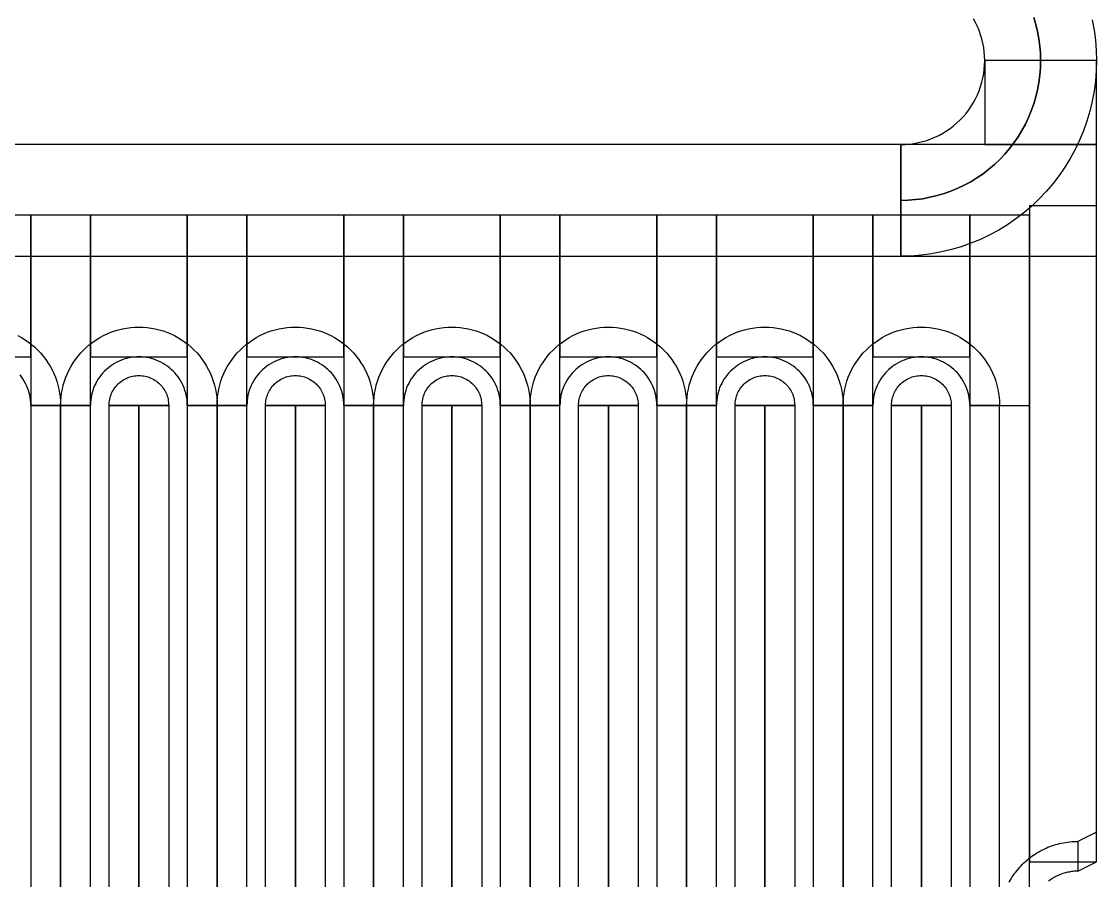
# Model space of a CAD drawing. Extents: x -21939 to 21943, y -23600 to 16600.
# Drawn here: x -13703.5 to -13415, y 7450 to 7680.5 of the extents above; entities that cross this region are included whole.
import ezdxf

# ---------------------------------------------------------------- set-up
doc = ezdxf.new("R2010")
doc.units = 0

# ---------------------------------------------------------------- blocks, each defined once
blk = doc.blocks.new('QTUNE1')
for points in [[(3883.85, 3980.92), (3884.35, 3978.21), (3884.71, 3975.49), (3884.93, 3972.75), (3885, 3970), (3884.93, 3967.25), (3884.71, 3964.51), (3884.35, 3961.79), (3883.85, 3959.08), (3883.21, 3956.41), (3882.43, 3953.78), (3881.51, 3951.19), (3880.46, 3948.65), (3879.28, 3946.17), (3877.97, 3943.75), (3876.53, 3941.41), (3874.97, 3939.14), (3873.3, 3936.96), (3871.52, 3934.87), (3869.62, 3932.88), (3867.63, 3930.98), (3865.54, 3929.2), (3863.36, 3927.53), (3861.09, 3925.97), (3858.75, 3924.53), (3856.33, 3923.22), (3853.85, 3922.04), (3851.31, 3920.99), (3848.72, 3920.07), (3846.09, 3919.29), (3843.42, 3918.65), (3840.71, 3918.15), (3837.99, 3917.79), (3835.25, 3917.57), (3832.5, 3917.5), (3832.5, 3932.5), (3834.46, 3932.55), (3836.42, 3932.71), (3838.37, 3932.96), (3840.3, 3933.32), (3842.21, 3933.78), (3844.09, 3934.34), (3845.94, 3934.99), (3847.75, 3935.74), (3849.52, 3936.59), (3851.25, 3937.52), (3852.92, 3938.55), (3854.54, 3939.66), (3856.1, 3940.86), (3857.59, 3942.13), (3859.02, 3943.48), (3860.37, 3944.91), (3861.64, 3946.4), (3862.84, 3947.96), (3863.95, 3949.58), (3864.98, 3951.25), (3865.91, 3952.98), (3866.76, 3954.75), (3867.51, 3956.56), (3868.16, 3958.41), (3868.72, 3960.29), (3869.18, 3962.2), (3869.54, 3964.13), (3869.79, 3966.08), (3869.95, 3968.04), (3870, 3970), (3869.95, 3971.96), (3869.79, 3973.92), (3869.54, 3975.87), (3869.18, 3977.8), (3868.72, 3979.71), (3868.16, 3981.59)], [(3868.16, 3981.59), (3868.72, 3979.71), (3869.18, 3977.8), (3869.54, 3975.87), (3869.79, 3973.92), (3869.95, 3971.96), (3870, 3970), (3869.95, 3968.04), (3869.79, 3966.08), (3869.54, 3964.13), (3869.18, 3962.2), (3868.72, 3960.29), (3868.16, 3958.41), (3867.51, 3956.56), (3866.76, 3954.75), (3865.91, 3952.98), (3864.98, 3951.25), (3863.95, 3949.58), (3862.84, 3947.96), (3861.64, 3946.4), (3860.37, 3944.91), (3859.02, 3943.48), (3857.59, 3942.13), (3856.1, 3940.86), (3854.54, 3939.66), (3852.92, 3938.55), (3851.25, 3937.52), (3849.52, 3936.59), (3847.75, 3935.74), (3845.94, 3934.99), (3844.09, 3934.34), (3842.21, 3933.78), (3840.3, 3933.32), (3838.37, 3932.96), (3836.42, 3932.71), (3834.46, 3932.55), (3832.5, 3932.5), (3832.5, 3947.5), (3833.68, 3947.53), (3834.85, 3947.62), (3836.02, 3947.78), (3837.18, 3947.99), (3838.32, 3948.27), (3839.45, 3948.6), (3840.56, 3948.99), (3841.65, 3949.45), (3842.71, 3949.95), (3843.75, 3950.51), (3844.75, 3951.13), (3845.73, 3951.8), (3846.66, 3952.51), (3847.56, 3953.28), (3848.41, 3954.09), (3849.22, 3954.94), (3849.99, 3955.84), (3850.7, 3956.77), (3851.37, 3957.75), (3851.99, 3958.75), (3852.55, 3959.79), (3853.05, 3960.85), (3853.51, 3961.94), (3853.9, 3963.05), (3854.23, 3964.18), (3854.51, 3965.32), (3854.72, 3966.48), (3854.88, 3967.65), (3854.97, 3968.82), (3855, 3970), (3854.97, 3971.18), (3854.88, 3972.35), (3854.72, 3973.52), (3854.51, 3974.68), (3854.23, 3975.82), (3853.9, 3976.95), (3853.51, 3978.06), (3853.05, 3979.15), (3852.55, 3980.21), (3851.99, 3981.25)], [(3855, 3947.5), (3885, 3947.5), (3885, 3970), (3855, 3970), (3855, 3947.5)], [(3832.5, 3947.5), (3455, 3947.5), (3455, 3917.5), (3832.5, 3917.5), (3832.5, 3947.5)], [(3832.5, 3917.5), (3885, 3917.5), (3885, 3947.5), (3832.5, 3947.5), (3832.5, 3917.5)], [(3885, 3755), (3885, 3931), (3867, 3931), (3867, 3755), (3885, 3755)], [(3573, 3890.5), (3599, 3890.5), (3599, 3928.5), (3573, 3928.5), (3573, 3890.5)], [(3599, 3877.5), (3615, 3877.5), (3615, 3928.5), (3599, 3928.5), (3599, 3877.5)], [(3615, 3890.5), (3641, 3890.5), (3641, 3928.5), (3615, 3928.5), (3615, 3890.5)], [(3641, 3877.5), (3657, 3877.5), (3657, 3928.5), (3641, 3928.5), (3641, 3877.5)], [(3657, 3890.5), (3683, 3890.5), (3683, 3928.5), (3657, 3928.5), (3657, 3890.5)], [(3683, 3877.5), (3699, 3877.5), (3699, 3928.5), (3683, 3928.5), (3683, 3877.5)], [(3699, 3890.5), (3725, 3890.5), (3725, 3928.5), (3699, 3928.5), (3699, 3890.5)], [(3725, 3877.5), (3741, 3877.5), (3741, 3928.5), (3725, 3928.5), (3725, 3877.5)], [(3741, 3890.5), (3767, 3890.5), (3767, 3928.5), (3741, 3928.5), (3741, 3890.5)], [(3767, 3877.5), (3783, 3877.5), (3783, 3928.5), (3767, 3928.5), (3767, 3877.5)], [(3783, 3890.5), (3809, 3890.5), (3809, 3928.5), (3783, 3928.5), (3783, 3890.5)], [(3809, 3877.5), (3825, 3877.5), (3825, 3928.5), (3809, 3928.5), (3809, 3877.5)], [(3825, 3890.5), (3851, 3890.5), (3851, 3928.5), (3825, 3928.5), (3825, 3890.5)], [(3851, 3877.5), (3867, 3877.5), (3867, 3928.5), (3851, 3928.5), (3851, 3877.5)], [(3867, 3739.5), (3867, 3928.5), (3851, 3928.5), (3851, 3739.5), (3867, 3739.5)], [(3595.53, 3896.21), (3596.5, 3895.69), (3597.44, 3895.11), (3598.34, 3894.49), (3599.22, 3893.82), (3600.05, 3893.11), (3600.85, 3892.35), (3601.61, 3891.55), (3602.32, 3890.72), (3602.99, 3889.84), (3603.61, 3888.94), (3604.19, 3888), (3604.71, 3887.03), (3605.18, 3886.04), (3605.61, 3885.03), (3605.97, 3883.99), (3606.28, 3882.94), (3606.54, 3881.87), (3606.74, 3880.79), (3606.88, 3879.7), (3606.97, 3878.6), (3607, 3877.5), (3599, 3877.5), (3598.98, 3878.18), (3598.93, 3878.86), (3598.84, 3879.53), (3598.72, 3880.2), (3598.56, 3880.86), (3598.36, 3881.52), (3598.14, 3882.16), (3597.88, 3882.79), (3597.58, 3883.4), (3597.26, 3884), (3596.9, 3884.58), (3596.52, 3885.14), (3596.1, 3885.68)], [(3607, 3877.5), (3607.03, 3878.6), (3607.12, 3879.7), (3607.26, 3880.79), (3607.46, 3881.87), (3607.72, 3882.94), (3608.03, 3883.99), (3608.39, 3885.03), (3608.82, 3886.04), (3609.29, 3887.03), (3609.81, 3888), (3610.39, 3888.94), (3611.01, 3889.84), (3611.68, 3890.72), (3612.39, 3891.55), (3613.15, 3892.35), (3613.95, 3893.11), (3614.78, 3893.82), (3615.66, 3894.49), (3616.56, 3895.11), (3617.5, 3895.69), (3618.47, 3896.21), (3619.46, 3896.68), (3620.47, 3897.11), (3621.51, 3897.47), (3622.56, 3897.78), (3623.63, 3898.04), (3624.71, 3898.24), (3625.8, 3898.38), (3626.9, 3898.47), (3628, 3898.5), (3629.1, 3898.47), (3630.2, 3898.38), (3631.29, 3898.24), (3632.37, 3898.04), (3633.44, 3897.78), (3634.49, 3897.47), (3635.53, 3897.11), (3636.54, 3896.68), (3637.53, 3896.21), (3638.5, 3895.69), (3639.44, 3895.11), (3640.34, 3894.49), (3641.22, 3893.82), (3642.05, 3893.11), (3642.85, 3892.35), (3643.61, 3891.55), (3644.32, 3890.72), (3644.99, 3889.84), (3645.61, 3888.94), (3646.19, 3888), (3646.71, 3887.03), (3647.18, 3886.04), (3647.61, 3885.03), (3647.97, 3883.99), (3648.28, 3882.94), (3648.54, 3881.87), (3648.74, 3880.79), (3648.88, 3879.7), (3648.97, 3878.6), (3649, 3877.5), (3641, 3877.5), (3640.98, 3878.18), (3640.93, 3878.86), (3640.84, 3879.53), (3640.72, 3880.2), (3640.56, 3880.86), (3640.36, 3881.52), (3640.14, 3882.16), (3639.88, 3882.79), (3639.58, 3883.4), (3639.26, 3884), (3638.9, 3884.58), (3638.52, 3885.14), (3638.1, 3885.68), (3637.66, 3886.2), (3637.19, 3886.69), (3636.7, 3887.16), (3636.18, 3887.6), (3635.64, 3888.02), (3635.08, 3888.4), (3634.5, 3888.76), (3633.9, 3889.08), (3633.29, 3889.38), (3632.66, 3889.64), (3632.02, 3889.86), (3631.36, 3890.06), (3630.7, 3890.22), (3630.03, 3890.34), (3629.36, 3890.43), (3628.68, 3890.48), (3628, 3890.5), (3627.32, 3890.48), (3626.64, 3890.43), (3625.97, 3890.34), (3625.3, 3890.22), (3624.64, 3890.06), (3623.98, 3889.86), (3623.34, 3889.64), (3622.71, 3889.38), (3622.1, 3889.08), (3621.5, 3888.76), (3620.92, 3888.4), (3620.36, 3888.02), (3619.82, 3887.6), (3619.3, 3887.16), (3618.81, 3886.69), (3618.34, 3886.2), (3617.9, 3885.68), (3617.48, 3885.14), (3617.1, 3884.58), (3616.74, 3884), (3616.42, 3883.4), (3616.12, 3882.79), (3615.86, 3882.16), (3615.64, 3881.52), (3615.44, 3880.86), (3615.28, 3880.2), (3615.16, 3879.53), (3615.07, 3878.86), (3615.02, 3878.18), (3615, 3877.5), (3607, 3877.5)], [(3649, 3877.5), (3649.03, 3878.6), (3649.12, 3879.7), (3649.26, 3880.79), (3649.46, 3881.87), (3649.72, 3882.94), (3650.03, 3883.99), (3650.39, 3885.03), (3650.82, 3886.04), (3651.29, 3887.03), (3651.81, 3888), (3652.39, 3888.94), (3653.01, 3889.84), (3653.68, 3890.72), (3654.39, 3891.55), (3655.15, 3892.35), (3655.95, 3893.11), (3656.78, 3893.82), (3657.66, 3894.49), (3658.56, 3895.11), (3659.5, 3895.69), (3660.47, 3896.21), (3661.46, 3896.68), (3662.47, 3897.11), (3663.51, 3897.47), (3664.56, 3897.78), (3665.63, 3898.04), (3666.71, 3898.24), (3667.8, 3898.38), (3668.9, 3898.47), (3670, 3898.5), (3671.1, 3898.47), (3672.2, 3898.38), (3673.29, 3898.24), (3674.37, 3898.04), (3675.44, 3897.78), (3676.49, 3897.47), (3677.53, 3897.11), (3678.54, 3896.68), (3679.53, 3896.21), (3680.5, 3895.69), (3681.44, 3895.11), (3682.34, 3894.49), (3683.22, 3893.82), (3684.05, 3893.11), (3684.85, 3892.35), (3685.61, 3891.55), (3686.32, 3890.72), (3686.99, 3889.84), (3687.61, 3888.94), (3688.19, 3888), (3688.71, 3887.03), (3689.18, 3886.04), (3689.61, 3885.03), (3689.97, 3883.99), (3690.28, 3882.94), (3690.54, 3881.87), (3690.74, 3880.79), (3690.88, 3879.7), (3690.97, 3878.6), (3691, 3877.5), (3683, 3877.5), (3682.98, 3878.18), (3682.93, 3878.86), (3682.84, 3879.53), (3682.72, 3880.2), (3682.56, 3880.86), (3682.36, 3881.52), (3682.14, 3882.16), (3681.88, 3882.79), (3681.58, 3883.4), (3681.26, 3884), (3680.9, 3884.58), (3680.52, 3885.14), (3680.1, 3885.68), (3679.66, 3886.2), (3679.19, 3886.69), (3678.7, 3887.16), (3678.18, 3887.6), (3677.64, 3888.02), (3677.08, 3888.4), (3676.5, 3888.76), (3675.9, 3889.08), (3675.29, 3889.38), (3674.66, 3889.64), (3674.02, 3889.86), (3673.36, 3890.06), (3672.7, 3890.22), (3672.03, 3890.34), (3671.36, 3890.43), (3670.68, 3890.48), (3670, 3890.5), (3669.32, 3890.48), (3668.64, 3890.43), (3667.97, 3890.34), (3667.3, 3890.22), (3666.64, 3890.06), (3665.98, 3889.86), (3665.34, 3889.64), (3664.71, 3889.38), (3664.1, 3889.08), (3663.5, 3888.76), (3662.92, 3888.4), (3662.36, 3888.02), (3661.82, 3887.6), (3661.3, 3887.16), (3660.81, 3886.69), (3660.34, 3886.2), (3659.9, 3885.68), (3659.48, 3885.14), (3659.1, 3884.58), (3658.74, 3884), (3658.42, 3883.4), (3658.12, 3882.79), (3657.86, 3882.16), (3657.64, 3881.52), (3657.44, 3880.86), (3657.28, 3880.2), (3657.16, 3879.53), (3657.07, 3878.86), (3657.02, 3878.18), (3657, 3877.5), (3649, 3877.5)], [(3691, 3877.5), (3691.03, 3878.6), (3691.12, 3879.7), (3691.26, 3880.79), (3691.46, 3881.87), (3691.72, 3882.94), (3692.03, 3883.99), (3692.39, 3885.03), (3692.82, 3886.04), (3693.29, 3887.03), (3693.81, 3888), (3694.39, 3888.94), (3695.01, 3889.84), (3695.68, 3890.72), (3696.39, 3891.55), (3697.15, 3892.35), (3697.95, 3893.11), (3698.78, 3893.82), (3699.66, 3894.49), (3700.56, 3895.11), (3701.5, 3895.69), (3702.47, 3896.21), (3703.46, 3896.68), (3704.47, 3897.11), (3705.51, 3897.47), (3706.56, 3897.78), (3707.63, 3898.04), (3708.71, 3898.24), (3709.8, 3898.38), (3710.9, 3898.47), (3712, 3898.5), (3713.1, 3898.47), (3714.2, 3898.38), (3715.29, 3898.24), (3716.37, 3898.04), (3717.44, 3897.78), (3718.49, 3897.47), (3719.53, 3897.11), (3720.54, 3896.68), (3721.53, 3896.21), (3722.5, 3895.69), (3723.44, 3895.11), (3724.34, 3894.49), (3725.22, 3893.82), (3726.05, 3893.11), (3726.85, 3892.35), (3727.61, 3891.55), (3728.32, 3890.72), (3728.99, 3889.84), (3729.61, 3888.94), (3730.19, 3888), (3730.71, 3887.03), (3731.18, 3886.04), (3731.61, 3885.03), (3731.97, 3883.99), (3732.28, 3882.94), (3732.54, 3881.87), (3732.74, 3880.79), (3732.88, 3879.7), (3732.97, 3878.6), (3733, 3877.5), (3725, 3877.5), (3724.98, 3878.18), (3724.93, 3878.86), (3724.84, 3879.53), (3724.72, 3880.2), (3724.56, 3880.86), (3724.36, 3881.52), (3724.14, 3882.16), (3723.88, 3882.79), (3723.58, 3883.4), (3723.26, 3884), (3722.9, 3884.58), (3722.52, 3885.14), (3722.1, 3885.68), (3721.66, 3886.2), (3721.19, 3886.69), (3720.7, 3887.16), (3720.18, 3887.6), (3719.64, 3888.02), (3719.08, 3888.4), (3718.5, 3888.76), (3717.9, 3889.08), (3717.29, 3889.38), (3716.66, 3889.64), (3716.02, 3889.86), (3715.36, 3890.06), (3714.7, 3890.22), (3714.03, 3890.34), (3713.36, 3890.43), (3712.68, 3890.48), (3712, 3890.5), (3711.32, 3890.48), (3710.64, 3890.43), (3709.97, 3890.34), (3709.3, 3890.22), (3708.64, 3890.06), (3707.98, 3889.86), (3707.34, 3889.64), (3706.71, 3889.38), (3706.1, 3889.08), (3705.5, 3888.76), (3704.92, 3888.4), (3704.36, 3888.02), (3703.82, 3887.6), (3703.3, 3887.16), (3702.81, 3886.69), (3702.34, 3886.2), (3701.9, 3885.68), (3701.48, 3885.14), (3701.1, 3884.58), (3700.74, 3884), (3700.42, 3883.4), (3700.12, 3882.79), (3699.86, 3882.16), (3699.64, 3881.52), (3699.44, 3880.86), (3699.28, 3880.2), (3699.16, 3879.53), (3699.07, 3878.86), (3699.02, 3878.18), (3699, 3877.5), (3691, 3877.5)], [(3733, 3877.5), (3733.03, 3878.6), (3733.12, 3879.7), (3733.26, 3880.79), (3733.46, 3881.87), (3733.72, 3882.94), (3734.03, 3883.99), (3734.39, 3885.03), (3734.82, 3886.04), (3735.29, 3887.03), (3735.81, 3888), (3736.39, 3888.94), (3737.01, 3889.84), (3737.68, 3890.72), (3738.39, 3891.55), (3739.15, 3892.35), (3739.95, 3893.11), (3740.78, 3893.82), (3741.66, 3894.49), (3742.56, 3895.11), (3743.5, 3895.69), (3744.47, 3896.21), (3745.46, 3896.68), (3746.47, 3897.11), (3747.51, 3897.47), (3748.56, 3897.78), (3749.63, 3898.04), (3750.71, 3898.24), (3751.8, 3898.38), (3752.9, 3898.47), (3754, 3898.5), (3755.1, 3898.47), (3756.2, 3898.38), (3757.29, 3898.24), (3758.37, 3898.04), (3759.44, 3897.78), (3760.49, 3897.47), (3761.53, 3897.11), (3762.54, 3896.68), (3763.53, 3896.21), (3764.5, 3895.69), (3765.44, 3895.11), (3766.34, 3894.49), (3767.22, 3893.82), (3768.05, 3893.11), (3768.85, 3892.35), (3769.61, 3891.55), (3770.32, 3890.72), (3770.99, 3889.84), (3771.61, 3888.94), (3772.19, 3888), (3772.71, 3887.03), (3773.18, 3886.04), (3773.61, 3885.03), (3773.97, 3883.99), (3774.28, 3882.94), (3774.54, 3881.87), (3774.74, 3880.79), (3774.88, 3879.7), (3774.97, 3878.6), (3775, 3877.5), (3767, 3877.5), (3766.98, 3878.18), (3766.93, 3878.86), (3766.84, 3879.53), (3766.72, 3880.2), (3766.56, 3880.86), (3766.36, 3881.52), (3766.14, 3882.16), (3765.88, 3882.79), (3765.58, 3883.4), (3765.26, 3884), (3764.9, 3884.58), (3764.52, 3885.14), (3764.1, 3885.68), (3763.66, 3886.2), (3763.19, 3886.69), (3762.7, 3887.16), (3762.18, 3887.6), (3761.64, 3888.02), (3761.08, 3888.4), (3760.5, 3888.76), (3759.9, 3889.08), (3759.29, 3889.38), (3758.66, 3889.64), (3758.02, 3889.86), (3757.36, 3890.06), (3756.7, 3890.22), (3756.03, 3890.34), (3755.36, 3890.43), (3754.68, 3890.48), (3754, 3890.5), (3753.32, 3890.48), (3752.64, 3890.43), (3751.97, 3890.34), (3751.3, 3890.22), (3750.64, 3890.06), (3749.98, 3889.86), (3749.34, 3889.64), (3748.71, 3889.38), (3748.1, 3889.08), (3747.5, 3888.76), (3746.92, 3888.4), (3746.36, 3888.02), (3745.82, 3887.6), (3745.3, 3887.16), (3744.81, 3886.69), (3744.34, 3886.2), (3743.9, 3885.68), (3743.48, 3885.14), (3743.1, 3884.58), (3742.74, 3884), (3742.42, 3883.4), (3742.12, 3882.79), (3741.86, 3882.16), (3741.64, 3881.52), (3741.44, 3880.86), (3741.28, 3880.2), (3741.16, 3879.53), (3741.07, 3878.86), (3741.02, 3878.18), (3741, 3877.5), (3733, 3877.5)], [(3775, 3877.5), (3775.03, 3878.6), (3775.12, 3879.7), (3775.26, 3880.79), (3775.46, 3881.87), (3775.72, 3882.94), (3776.03, 3883.99), (3776.39, 3885.03), (3776.82, 3886.04), (3777.29, 3887.03), (3777.81, 3888), (3778.39, 3888.94), (3779.01, 3889.84), (3779.68, 3890.72), (3780.39, 3891.55), (3781.15, 3892.35), (3781.95, 3893.11), (3782.78, 3893.82), (3783.66, 3894.49), (3784.56, 3895.11), (3785.5, 3895.69), (3786.47, 3896.21), (3787.46, 3896.68), (3788.47, 3897.11), (3789.51, 3897.47), (3790.56, 3897.78), (3791.63, 3898.04), (3792.71, 3898.24), (3793.8, 3898.38), (3794.9, 3898.47), (3796, 3898.5), (3797.1, 3898.47), (3798.2, 3898.38), (3799.29, 3898.24), (3800.37, 3898.04), (3801.44, 3897.78), (3802.49, 3897.47), (3803.53, 3897.11), (3804.54, 3896.68), (3805.53, 3896.21), (3806.5, 3895.69), (3807.44, 3895.11), (3808.34, 3894.49), (3809.22, 3893.82), (3810.05, 3893.11), (3810.85, 3892.35), (3811.61, 3891.55), (3812.32, 3890.72), (3812.99, 3889.84), (3813.61, 3888.94), (3814.19, 3888), (3814.71, 3887.03), (3815.18, 3886.04), (3815.61, 3885.03), (3815.97, 3883.99), (3816.28, 3882.94), (3816.54, 3881.87), (3816.74, 3880.79), (3816.88, 3879.7), (3816.97, 3878.6), (3817, 3877.5), (3809, 3877.5), (3808.98, 3878.18), (3808.93, 3878.86), (3808.84, 3879.53), (3808.72, 3880.2), (3808.56, 3880.86), (3808.36, 3881.52), (3808.14, 3882.16), (3807.88, 3882.79), (3807.58, 3883.4), (3807.26, 3884), (3806.9, 3884.58), (3806.52, 3885.14), (3806.1, 3885.68), (3805.66, 3886.2), (3805.19, 3886.69), (3804.7, 3887.16), (3804.18, 3887.6), (3803.64, 3888.02), (3803.08, 3888.4), (3802.5, 3888.76), (3801.9, 3889.08), (3801.29, 3889.38), (3800.66, 3889.64), (3800.02, 3889.86), (3799.36, 3890.06), (3798.7, 3890.22), (3798.03, 3890.34), (3797.36, 3890.43), (3796.68, 3890.48), (3796, 3890.5), (3795.32, 3890.48), (3794.64, 3890.43), (3793.97, 3890.34), (3793.3, 3890.22), (3792.64, 3890.06), (3791.98, 3889.86), (3791.34, 3889.64), (3790.71, 3889.38), (3790.1, 3889.08), (3789.5, 3888.76), (3788.92, 3888.4), (3788.36, 3888.02), (3787.82, 3887.6), (3787.3, 3887.16), (3786.81, 3886.69), (3786.34, 3886.2), (3785.9, 3885.68), (3785.48, 3885.14), (3785.1, 3884.58), (3784.74, 3884), (3784.42, 3883.4), (3784.12, 3882.79), (3783.86, 3882.16), (3783.64, 3881.52), (3783.44, 3880.86), (3783.28, 3880.2), (3783.16, 3879.53), (3783.07, 3878.86), (3783.02, 3878.18), (3783, 3877.5), (3775, 3877.5)], [(3817, 3877.5), (3817.03, 3878.6), (3817.12, 3879.7), (3817.26, 3880.79), (3817.46, 3881.87), (3817.72, 3882.94), (3818.03, 3883.99), (3818.39, 3885.03), (3818.82, 3886.04), (3819.29, 3887.03), (3819.81, 3888), (3820.39, 3888.94), (3821.01, 3889.84), (3821.68, 3890.72), (3822.39, 3891.55), (3823.15, 3892.35), (3823.95, 3893.11), (3824.78, 3893.82), (3825.66, 3894.49), (3826.56, 3895.11), (3827.5, 3895.69), (3828.47, 3896.21), (3829.46, 3896.68), (3830.47, 3897.11), (3831.51, 3897.47), (3832.56, 3897.78), (3833.63, 3898.04), (3834.71, 3898.24), (3835.8, 3898.38), (3836.9, 3898.47), (3838, 3898.5), (3839.1, 3898.47), (3840.2, 3898.38), (3841.29, 3898.24), (3842.37, 3898.04), (3843.44, 3897.78), (3844.49, 3897.47), (3845.53, 3897.11), (3846.54, 3896.68), (3847.53, 3896.21), (3848.5, 3895.69), (3849.44, 3895.11), (3850.34, 3894.49), (3851.22, 3893.82), (3852.05, 3893.11), (3852.85, 3892.35), (3853.61, 3891.55), (3854.32, 3890.72), (3854.99, 3889.84), (3855.61, 3888.94), (3856.19, 3888), (3856.71, 3887.03), (3857.18, 3886.04), (3857.61, 3885.03), (3857.97, 3883.99), (3858.28, 3882.94), (3858.54, 3881.87), (3858.74, 3880.79), (3858.88, 3879.7), (3858.97, 3878.6), (3859, 3877.5), (3851, 3877.5), (3850.98, 3878.18), (3850.93, 3878.86), (3850.84, 3879.53), (3850.72, 3880.2), (3850.56, 3880.86), (3850.36, 3881.52), (3850.14, 3882.16), (3849.88, 3882.79), (3849.58, 3883.4), (3849.26, 3884), (3848.9, 3884.58), (3848.52, 3885.14), (3848.1, 3885.68), (3847.66, 3886.2), (3847.19, 3886.69), (3846.7, 3887.16), (3846.18, 3887.6), (3845.64, 3888.02), (3845.08, 3888.4), (3844.5, 3888.76), (3843.9, 3889.08), (3843.29, 3889.38), (3842.66, 3889.64), (3842.02, 3889.86), (3841.36, 3890.06), (3840.7, 3890.22), (3840.03, 3890.34), (3839.36, 3890.43), (3838.68, 3890.48), (3838, 3890.5), (3837.32, 3890.48), (3836.64, 3890.43), (3835.97, 3890.34), (3835.3, 3890.22), (3834.64, 3890.06), (3833.98, 3889.86), (3833.34, 3889.64), (3832.71, 3889.38), (3832.1, 3889.08), (3831.5, 3888.76), (3830.92, 3888.4), (3830.36, 3888.02), (3829.82, 3887.6), (3829.3, 3887.16), (3828.81, 3886.69), (3828.34, 3886.2), (3827.9, 3885.68), (3827.48, 3885.14), (3827.1, 3884.58), (3826.74, 3884), (3826.42, 3883.4), (3826.12, 3882.79), (3825.86, 3882.16), (3825.64, 3881.52), (3825.44, 3880.86), (3825.28, 3880.2), (3825.16, 3879.53), (3825.07, 3878.86), (3825.02, 3878.18), (3825, 3877.5), (3817, 3877.5)], [(3620, 3877.5), (3620.01, 3877.92), (3620.04, 3878.34), (3620.1, 3878.75), (3620.17, 3879.16), (3620.27, 3879.57), (3620.39, 3879.97), (3620.53, 3880.37), (3620.69, 3880.75), (3620.87, 3881.13), (3621.07, 3881.5), (3621.29, 3881.86), (3621.53, 3882.2), (3621.78, 3882.53), (3622.05, 3882.85), (3622.34, 3883.16), (3622.65, 3883.45), (3622.97, 3883.72), (3623.3, 3883.97), (3623.64, 3884.21), (3624, 3884.43), (3624.37, 3884.63), (3624.75, 3884.81), (3625.13, 3884.97), (3625.53, 3885.11), (3625.93, 3885.23), (3626.34, 3885.33), (3626.75, 3885.4), (3627.16, 3885.46), (3627.58, 3885.49), (3628, 3885.5), (3628.42, 3885.49), (3628.84, 3885.46), (3629.25, 3885.4), (3629.66, 3885.33), (3630.07, 3885.23), (3630.47, 3885.11), (3630.87, 3884.97), (3631.25, 3884.81), (3631.63, 3884.63), (3632, 3884.43), (3632.36, 3884.21), (3632.7, 3883.97), (3633.03, 3883.72), (3633.35, 3883.45), (3633.66, 3883.16), (3633.95, 3882.85), (3634.22, 3882.53), (3634.47, 3882.2), (3634.71, 3881.86), (3634.93, 3881.5), (3635.13, 3881.13), (3635.31, 3880.75), (3635.47, 3880.37), (3635.61, 3879.97), (3635.73, 3879.57), (3635.83, 3879.16), (3635.9, 3878.75), (3635.96, 3878.34), (3635.99, 3877.92), (3636, 3877.5), (3628, 3877.5), (3628, 3877.5), (3628, 3877.5), (3628, 3877.5), (3628, 3877.5), (3628, 3877.5), (3628, 3877.5), (3628, 3877.5), (3628, 3877.5), (3628, 3877.5), (3628, 3877.5), (3628, 3877.5), (3628, 3877.5), (3628, 3877.5), (3628, 3877.5), (3628, 3877.5), (3628, 3877.5), (3628, 3877.5), (3628, 3877.5), (3628, 3877.5), (3628, 3877.5), (3628, 3877.5), (3628, 3877.5), (3628, 3877.5), (3628, 3877.5), (3628, 3877.5), (3628, 3877.5), (3628, 3877.5), (3628, 3877.5), (3628, 3877.5), (3628, 3877.5), (3628, 3877.5), (3628, 3877.5), (3628, 3877.5), (3628, 3877.5), (3628, 3877.5), (3628, 3877.5), (3628, 3877.5), (3628, 3877.5), (3628, 3877.5), (3628, 3877.5), (3628, 3877.5), (3628, 3877.5), (3628, 3877.5), (3628, 3877.5), (3628, 3877.5), (3628, 3877.5), (3628, 3877.5), (3628, 3877.5), (3628, 3877.5), (3628, 3877.5), (3628, 3877.5), (3628, 3877.5), (3628, 3877.5), (3628, 3877.5), (3628, 3877.5), (3628, 3877.5), (3628, 3877.5), (3628, 3877.5), (3628, 3877.5), (3628, 3877.5), (3620, 3877.5)], [(3662, 3877.5), (3662.01, 3877.92), (3662.04, 3878.34), (3662.1, 3878.75), (3662.17, 3879.16), (3662.27, 3879.57), (3662.39, 3879.97), (3662.53, 3880.37), (3662.69, 3880.75), (3662.87, 3881.13), (3663.07, 3881.5), (3663.29, 3881.86), (3663.53, 3882.2), (3663.78, 3882.53), (3664.05, 3882.85), (3664.34, 3883.16), (3664.65, 3883.45), (3664.97, 3883.72), (3665.3, 3883.97), (3665.64, 3884.21), (3666, 3884.43), (3666.37, 3884.63), (3666.75, 3884.81), (3667.13, 3884.97), (3667.53, 3885.11), (3667.93, 3885.23), (3668.34, 3885.33), (3668.75, 3885.4), (3669.16, 3885.46), (3669.58, 3885.49), (3670, 3885.5), (3670.42, 3885.49), (3670.84, 3885.46), (3671.25, 3885.4), (3671.66, 3885.33), (3672.07, 3885.23), (3672.47, 3885.11), (3672.87, 3884.97), (3673.25, 3884.81), (3673.63, 3884.63), (3674, 3884.43), (3674.36, 3884.21), (3674.7, 3883.97), (3675.03, 3883.72), (3675.35, 3883.45), (3675.66, 3883.16), (3675.95, 3882.85), (3676.22, 3882.53), (3676.47, 3882.2), (3676.71, 3881.86), (3676.93, 3881.5), (3677.13, 3881.13), (3677.31, 3880.75), (3677.47, 3880.37), (3677.61, 3879.97), (3677.73, 3879.57), (3677.83, 3879.16), (3677.9, 3878.75), (3677.96, 3878.34), (3677.99, 3877.92), (3678, 3877.5), (3670, 3877.5), (3670, 3877.5), (3670, 3877.5), (3670, 3877.5), (3670, 3877.5), (3670, 3877.5), (3670, 3877.5), (3670, 3877.5), (3670, 3877.5), (3670, 3877.5), (3670, 3877.5), (3670, 3877.5), (3670, 3877.5), (3670, 3877.5), (3670, 3877.5), (3670, 3877.5), (3670, 3877.5), (3670, 3877.5), (3670, 3877.5), (3670, 3877.5), (3670, 3877.5), (3670, 3877.5), (3670, 3877.5), (3670, 3877.5), (3670, 3877.5), (3670, 3877.5), (3670, 3877.5), (3670, 3877.5), (3670, 3877.5), (3670, 3877.5), (3670, 3877.5), (3670, 3877.5), (3670, 3877.5), (3670, 3877.5), (3670, 3877.5), (3670, 3877.5), (3670, 3877.5), (3670, 3877.5), (3670, 3877.5), (3670, 3877.5), (3670, 3877.5), (3670, 3877.5), (3670, 3877.5), (3670, 3877.5), (3670, 3877.5), (3670, 3877.5), (3670, 3877.5), (3670, 3877.5), (3670, 3877.5), (3670, 3877.5), (3670, 3877.5), (3670, 3877.5), (3670, 3877.5), (3670, 3877.5), (3670, 3877.5), (3670, 3877.5), (3670, 3877.5), (3670, 3877.5), (3670, 3877.5), (3670, 3877.5), (3670, 3877.5), (3662, 3877.5)], [(3704, 3877.5), (3704.01, 3877.92), (3704.04, 3878.34), (3704.1, 3878.75), (3704.17, 3879.16), (3704.27, 3879.57), (3704.39, 3879.97), (3704.53, 3880.37), (3704.69, 3880.75), (3704.87, 3881.13), (3705.07, 3881.5), (3705.29, 3881.86), (3705.53, 3882.2), (3705.78, 3882.53), (3706.05, 3882.85), (3706.34, 3883.16), (3706.65, 3883.45), (3706.97, 3883.72), (3707.3, 3883.97), (3707.64, 3884.21), (3708, 3884.43), (3708.37, 3884.63), (3708.75, 3884.81), (3709.13, 3884.97), (3709.53, 3885.11), (3709.93, 3885.23), (3710.34, 3885.33), (3710.75, 3885.4), (3711.16, 3885.46), (3711.58, 3885.49), (3712, 3885.5), (3712.42, 3885.49), (3712.84, 3885.46), (3713.25, 3885.4), (3713.66, 3885.33), (3714.07, 3885.23), (3714.47, 3885.11), (3714.87, 3884.97), (3715.25, 3884.81), (3715.63, 3884.63), (3716, 3884.43), (3716.36, 3884.21), (3716.7, 3883.97), (3717.03, 3883.72), (3717.35, 3883.45), (3717.66, 3883.16), (3717.95, 3882.85), (3718.22, 3882.53), (3718.47, 3882.2), (3718.71, 3881.86), (3718.93, 3881.5), (3719.13, 3881.13), (3719.31, 3880.75), (3719.47, 3880.37), (3719.61, 3879.97), (3719.73, 3879.57), (3719.83, 3879.16), (3719.9, 3878.75), (3719.96, 3878.34), (3719.99, 3877.92), (3720, 3877.5), (3712, 3877.5), (3712, 3877.5), (3712, 3877.5), (3712, 3877.5), (3712, 3877.5), (3712, 3877.5), (3712, 3877.5), (3712, 3877.5), (3712, 3877.5), (3712, 3877.5), (3712, 3877.5), (3712, 3877.5), (3712, 3877.5), (3712, 3877.5), (3712, 3877.5), (3712, 3877.5), (3712, 3877.5), (3712, 3877.5), (3712, 3877.5), (3712, 3877.5), (3712, 3877.5), (3712, 3877.5), (3712, 3877.5), (3712, 3877.5), (3712, 3877.5), (3712, 3877.5), (3712, 3877.5), (3712, 3877.5), (3712, 3877.5), (3712, 3877.5), (3712, 3877.5), (3712, 3877.5), (3712, 3877.5), (3712, 3877.5), (3712, 3877.5), (3712, 3877.5), (3712, 3877.5), (3712, 3877.5), (3712, 3877.5), (3712, 3877.5), (3712, 3877.5), (3712, 3877.5), (3712, 3877.5), (3712, 3877.5), (3712, 3877.5), (3712, 3877.5), (3712, 3877.5), (3712, 3877.5), (3712, 3877.5), (3712, 3877.5), (3712, 3877.5), (3712, 3877.5), (3712, 3877.5), (3712, 3877.5), (3712, 3877.5), (3712, 3877.5), (3712, 3877.5), (3712, 3877.5), (3712, 3877.5), (3712, 3877.5), (3712, 3877.5), (3704, 3877.5)], [(3746, 3877.5), (3746.01, 3877.92), (3746.04, 3878.34), (3746.1, 3878.75), (3746.17, 3879.16), (3746.27, 3879.57), (3746.39, 3879.97), (3746.53, 3880.37), (3746.69, 3880.75), (3746.87, 3881.13), (3747.07, 3881.5), (3747.29, 3881.86), (3747.53, 3882.2), (3747.78, 3882.53), (3748.05, 3882.85), (3748.34, 3883.16), (3748.65, 3883.45), (3748.97, 3883.72), (3749.3, 3883.97), (3749.64, 3884.21), (3750, 3884.43), (3750.37, 3884.63), (3750.75, 3884.81), (3751.13, 3884.97), (3751.53, 3885.11), (3751.93, 3885.23), (3752.34, 3885.33), (3752.75, 3885.4), (3753.16, 3885.46), (3753.58, 3885.49), (3754, 3885.5), (3754.42, 3885.49), (3754.84, 3885.46), (3755.25, 3885.4), (3755.66, 3885.33), (3756.07, 3885.23), (3756.47, 3885.11), (3756.87, 3884.97), (3757.25, 3884.81), (3757.63, 3884.63), (3758, 3884.43), (3758.36, 3884.21), (3758.7, 3883.97), (3759.03, 3883.72), (3759.35, 3883.45), (3759.66, 3883.16), (3759.95, 3882.85), (3760.22, 3882.53), (3760.47, 3882.2), (3760.71, 3881.86), (3760.93, 3881.5), (3761.13, 3881.13), (3761.31, 3880.75), (3761.47, 3880.37), (3761.61, 3879.97), (3761.73, 3879.57), (3761.83, 3879.16), (3761.9, 3878.75), (3761.96, 3878.34), (3761.99, 3877.92), (3762, 3877.5), (3754, 3877.5), (3754, 3877.5), (3754, 3877.5), (3754, 3877.5), (3754, 3877.5), (3754, 3877.5), (3754, 3877.5), (3754, 3877.5), (3754, 3877.5), (3754, 3877.5), (3754, 3877.5), (3754, 3877.5), (3754, 3877.5), (3754, 3877.5), (3754, 3877.5), (3754, 3877.5), (3754, 3877.5), (3754, 3877.5), (3754, 3877.5), (3754, 3877.5), (3754, 3877.5), (3754, 3877.5), (3754, 3877.5), (3754, 3877.5), (3754, 3877.5), (3754, 3877.5), (3754, 3877.5), (3754, 3877.5), (3754, 3877.5), (3754, 3877.5), (3754, 3877.5), (3754, 3877.5), (3754, 3877.5), (3754, 3877.5), (3754, 3877.5), (3754, 3877.5), (3754, 3877.5), (3754, 3877.5), (3754, 3877.5), (3754, 3877.5), (3754, 3877.5), (3754, 3877.5), (3754, 3877.5), (3754, 3877.5), (3754, 3877.5), (3754, 3877.5), (3754, 3877.5), (3754, 3877.5), (3754, 3877.5), (3754, 3877.5), (3754, 3877.5), (3754, 3877.5), (3754, 3877.5), (3754, 3877.5), (3754, 3877.5), (3754, 3877.5), (3754, 3877.5), (3754, 3877.5), (3754, 3877.5), (3754, 3877.5), (3754, 3877.5), (3746, 3877.5)], [(3788, 3877.5), (3788.01, 3877.92), (3788.04, 3878.34), (3788.1, 3878.75), (3788.17, 3879.16), (3788.27, 3879.57), (3788.39, 3879.97), (3788.53, 3880.37), (3788.69, 3880.75), (3788.87, 3881.13), (3789.07, 3881.5), (3789.29, 3881.86), (3789.53, 3882.2), (3789.78, 3882.53), (3790.05, 3882.85), (3790.34, 3883.16), (3790.65, 3883.45), (3790.97, 3883.72), (3791.3, 3883.97), (3791.64, 3884.21), (3792, 3884.43), (3792.37, 3884.63), (3792.75, 3884.81), (3793.13, 3884.97), (3793.53, 3885.11), (3793.93, 3885.23), (3794.34, 3885.33), (3794.75, 3885.4), (3795.16, 3885.46), (3795.58, 3885.49), (3796, 3885.5), (3796.42, 3885.49), (3796.84, 3885.46), (3797.25, 3885.4), (3797.66, 3885.33), (3798.07, 3885.23), (3798.47, 3885.11), (3798.87, 3884.97), (3799.25, 3884.81), (3799.63, 3884.63), (3800, 3884.43), (3800.36, 3884.21), (3800.7, 3883.97), (3801.03, 3883.72), (3801.35, 3883.45), (3801.66, 3883.16), (3801.95, 3882.85), (3802.22, 3882.53), (3802.47, 3882.2), (3802.71, 3881.86), (3802.93, 3881.5), (3803.13, 3881.13), (3803.31, 3880.75), (3803.47, 3880.37), (3803.61, 3879.97), (3803.73, 3879.57), (3803.83, 3879.16), (3803.9, 3878.75), (3803.96, 3878.34), (3803.99, 3877.92), (3804, 3877.5), (3796, 3877.5), (3796, 3877.5), (3796, 3877.5), (3796, 3877.5), (3796, 3877.5), (3796, 3877.5), (3796, 3877.5), (3796, 3877.5), (3796, 3877.5), (3796, 3877.5), (3796, 3877.5), (3796, 3877.5), (3796, 3877.5), (3796, 3877.5), (3796, 3877.5), (3796, 3877.5), (3796, 3877.5), (3796, 3877.5), (3796, 3877.5), (3796, 3877.5), (3796, 3877.5), (3796, 3877.5), (3796, 3877.5), (3796, 3877.5), (3796, 3877.5), (3796, 3877.5), (3796, 3877.5), (3796, 3877.5), (3796, 3877.5), (3796, 3877.5), (3796, 3877.5), (3796, 3877.5), (3796, 3877.5), (3796, 3877.5), (3796, 3877.5), (3796, 3877.5), (3796, 3877.5), (3796, 3877.5), (3796, 3877.5), (3796, 3877.5), (3796, 3877.5), (3796, 3877.5), (3796, 3877.5), (3796, 3877.5), (3796, 3877.5), (3796, 3877.5), (3796, 3877.5), (3796, 3877.5), (3796, 3877.5), (3796, 3877.5), (3796, 3877.5), (3796, 3877.5), (3796, 3877.5), (3796, 3877.5), (3796, 3877.5), (3796, 3877.5), (3796, 3877.5), (3796, 3877.5), (3796, 3877.5), (3796, 3877.5), (3796, 3877.5), (3788, 3877.5)], [(3830, 3877.5), (3830.01, 3877.92), (3830.04, 3878.34), (3830.1, 3878.75), (3830.17, 3879.16), (3830.27, 3879.57), (3830.39, 3879.97), (3830.53, 3880.37), (3830.69, 3880.75), (3830.87, 3881.13), (3831.07, 3881.5), (3831.29, 3881.86), (3831.53, 3882.2), (3831.78, 3882.53), (3832.05, 3882.85), (3832.34, 3883.16), (3832.65, 3883.45), (3832.97, 3883.72), (3833.3, 3883.97), (3833.64, 3884.21), (3834, 3884.43), (3834.37, 3884.63), (3834.75, 3884.81), (3835.13, 3884.97), (3835.53, 3885.11), (3835.93, 3885.23), (3836.34, 3885.33), (3836.75, 3885.4), (3837.16, 3885.46), (3837.58, 3885.49), (3838, 3885.5), (3838.42, 3885.49), (3838.84, 3885.46), (3839.25, 3885.4), (3839.66, 3885.33), (3840.07, 3885.23), (3840.47, 3885.11), (3840.87, 3884.97), (3841.25, 3884.81), (3841.63, 3884.63), (3842, 3884.43), (3842.36, 3884.21), (3842.7, 3883.97), (3843.03, 3883.72), (3843.35, 3883.45), (3843.66, 3883.16), (3843.95, 3882.85), (3844.22, 3882.53), (3844.47, 3882.2), (3844.71, 3881.86), (3844.93, 3881.5), (3845.13, 3881.13), (3845.31, 3880.75), (3845.47, 3880.37), (3845.61, 3879.97), (3845.73, 3879.57), (3845.83, 3879.16), (3845.9, 3878.75), (3845.96, 3878.34), (3845.99, 3877.92), (3846, 3877.5), (3838, 3877.5), (3838, 3877.5), (3838, 3877.5), (3838, 3877.5), (3838, 3877.5), (3838, 3877.5), (3838, 3877.5), (3838, 3877.5), (3838, 3877.5), (3838, 3877.5), (3838, 3877.5), (3838, 3877.5), (3838, 3877.5), (3838, 3877.5), (3838, 3877.5), (3838, 3877.5), (3838, 3877.5), (3838, 3877.5), (3838, 3877.5), (3838, 3877.5), (3838, 3877.5), (3838, 3877.5), (3838, 3877.5), (3838, 3877.5), (3838, 3877.5), (3838, 3877.5), (3838, 3877.5), (3838, 3877.5), (3838, 3877.5), (3838, 3877.5), (3838, 3877.5), (3838, 3877.5), (3838, 3877.5), (3838, 3877.5), (3838, 3877.5), (3838, 3877.5), (3838, 3877.5), (3838, 3877.5), (3838, 3877.5), (3838, 3877.5), (3838, 3877.5), (3838, 3877.5), (3838, 3877.5), (3838, 3877.5), (3838, 3877.5), (3838, 3877.5), (3838, 3877.5), (3838, 3877.5), (3838, 3877.5), (3838, 3877.5), (3838, 3877.5), (3838, 3877.5), (3838, 3877.5), (3838, 3877.5), (3838, 3877.5), (3838, 3877.5), (3838, 3877.5), (3838, 3877.5), (3838, 3877.5), (3838, 3877.5), (3838, 3877.5), (3830, 3877.5)], [(3599, 3877.5), (3599, 3622.5), (3607, 3622.5), (3607, 3877.5), (3599, 3877.5)], [(3615, 3622.5), (3615, 3877.5), (3607, 3877.5), (3607, 3622.5), (3615, 3622.5)], [(3620, 3622.5), (3620, 3877.5), (3628, 3877.5), (3628, 3622.5), (3620, 3622.5)], [(3636, 3877.5), (3636, 3622.5), (3628, 3622.5), (3628, 3877.5), (3636, 3877.5)], [(3641, 3877.5), (3641, 3622.5), (3649, 3622.5), (3649, 3877.5), (3641, 3877.5)], [(3657, 3622.5), (3657, 3877.5), (3649, 3877.5), (3649, 3622.5), (3657, 3622.5)], [(3662, 3622.5), (3662, 3877.5), (3670, 3877.5), (3670, 3622.5), (3662, 3622.5)], [(3678, 3877.5), (3678, 3622.5), (3670, 3622.5), (3670, 3877.5), (3678, 3877.5)], [(3683, 3877.5), (3683, 3622.5), (3691, 3622.5), (3691, 3877.5), (3683, 3877.5)], [(3699, 3622.5), (3699, 3877.5), (3691, 3877.5), (3691, 3622.5), (3699, 3622.5)], [(3704, 3622.5), (3704, 3877.5), (3712, 3877.5), (3712, 3622.5), (3704, 3622.5)], [(3720, 3877.5), (3720, 3622.5), (3712, 3622.5), (3712, 3877.5), (3720, 3877.5)], [(3725, 3877.5), (3725, 3622.5), (3733, 3622.5), (3733, 3877.5), (3725, 3877.5)], [(3741, 3622.5), (3741, 3877.5), (3733, 3877.5), (3733, 3622.5), (3741, 3622.5)], [(3746, 3622.5), (3746, 3877.5), (3754, 3877.5), (3754, 3622.5), (3746, 3622.5)], [(3762, 3877.5), (3762, 3622.5), (3754, 3622.5), (3754, 3877.5), (3762, 3877.5)], [(3767, 3877.5), (3767, 3622.5), (3775, 3622.5), (3775, 3877.5), (3767, 3877.5)], [(3783, 3622.5), (3783, 3877.5), (3775, 3877.5), (3775, 3622.5), (3783, 3622.5)], [(3788, 3622.5), (3788, 3877.5), (3796, 3877.5), (3796, 3622.5), (3788, 3622.5)], [(3804, 3877.5), (3804, 3622.5), (3796, 3622.5), (3796, 3877.5), (3804, 3877.5)], [(3809, 3877.5), (3809, 3622.5), (3817, 3622.5), (3817, 3877.5), (3809, 3877.5)], [(3825, 3622.5), (3825, 3877.5), (3817, 3877.5), (3817, 3622.5), (3825, 3622.5)], [(3830, 3622.5), (3830, 3877.5), (3838, 3877.5), (3838, 3622.5), (3830, 3622.5)], [(3846, 3877.5), (3846, 3622.5), (3838, 3622.5), (3838, 3877.5), (3846, 3877.5)], [(3851, 3877.5), (3851, 3622.5), (3859, 3622.5), (3859, 3877.5), (3851, 3877.5)], [(3880, 3752.5), (3885, 3755), (3885, 3763), (3880, 3760.5), (3880, 3752.5)], [(3861.54, 3749.52), (3861.81, 3750), (3862.09, 3750.47), (3862.39, 3750.94), (3862.69, 3751.39), (3863.01, 3751.84), (3863.34, 3752.28), (3863.68, 3752.72), (3864.03, 3753.14), (3864.39, 3753.55), (3864.77, 3753.96), (3865.15, 3754.35), (3865.54, 3754.73), (3865.95, 3755.11), (3866.36, 3755.47), (3866.78, 3755.82), (3867.22, 3756.16), (3867.66, 3756.49), (3868.11, 3756.81), (3868.56, 3757.11), (3869.03, 3757.41), (3869.5, 3757.69), (3869.98, 3757.96), (3870.47, 3758.21), (3870.96, 3758.45), (3871.46, 3758.68), (3871.96, 3758.9), (3872.47, 3759.11), (3872.99, 3759.3), (3873.51, 3759.47), (3874.04, 3759.64), (3874.56, 3759.78), (3875.1, 3759.92), (3875.63, 3760.04), (3876.17, 3760.15), (3876.71, 3760.24), (3877.26, 3760.32), (3877.8, 3760.38), (3878.35, 3760.44), (3878.9, 3760.47), (3879.45, 3760.49), (3880, 3760.5), (3880, 3752.5), (3879.66, 3752.5), (3879.32, 3752.48), (3878.98, 3752.46), (3878.64, 3752.43), (3878.3, 3752.39), (3877.97, 3752.34), (3877.63, 3752.28), (3877.3, 3752.22), (3876.97, 3752.14), (3876.64, 3752.06), (3876.31, 3751.96), (3875.98, 3751.86), (3875.66, 3751.75), (3875.34, 3751.64), (3875.03, 3751.51), (3874.71, 3751.38), (3874.4, 3751.23), (3874.1, 3751.08), (3873.8, 3750.92), (3873.5, 3750.76), (3873.21, 3750.58), (3872.92, 3750.4), (3872.64, 3750.21), (3872.36, 3750.02), (3872.09, 3749.81)]]:
    blk.add_lwpolyline(points)

msp = doc.modelspace()

# ---------------------------------------------------------------- block references
msp.add_blockref('QTUNE1', (-17300, 3700))

doc.saveas('drawing.dxf')
